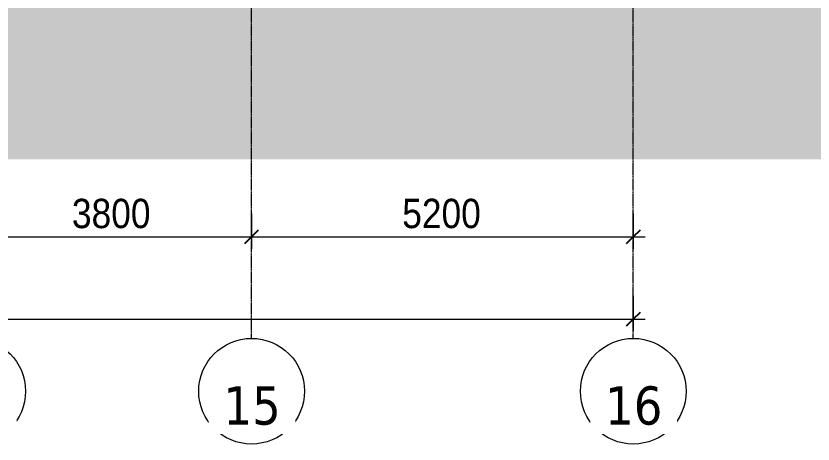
# Model space of a CAD drawing. Header units: millimetres. Extents: x 25061 to 259291, y -8723 to 35400.
# Drawn here: x 118842 to 129702, y -8723 to -2892 of the extents above; entities that cross this region are included whole.
import ezdxf

# ---------------------------------------------------------------- set-up
doc = ezdxf.new("R2010")
doc.units = ezdxf.units.MM
doc.linetypes.add('Grid Line', pattern=[22.225, 12.7, -3.175, 3.175, -3.175])
for name, color, linetype, lineweight in [('A-ANNO-DIMS', 211, 'Continuous', 9), ('A-ANNO-DIMS-160', 211, 'Continuous', 9), ('A-DETL-GENF-1', 9, 'Continuous', 9), ('S-GRID-1', 1, 'Grid Line', 9), ('S-GRID-IDEN', 1, 'Continuous', 9)]:
    doc.layers.add(name, color=color, linetype=linetype, lineweight=lineweight)
doc.styles.add('Tahoma_B_1', font='tahomabd.ttf', dxfattribs={"height": 520})
doc.styles.add('UTM Avo', font='', dxfattribs={"width": 0.9, "height": 400})
doc.styles.get('UTM Avo').set_extended_font_data('UTM Avo')
doc.dimstyles.new('1_Dim_chi_tiet_2_5', dxfattribs={"dimscale": 304.8, "dimtxt": 399.720379, "dimasz": 0.629921, "dimexe": 0.524934, "dimexo": 0.0625, "dimgap": 0.052493, "dimtad": 1, "dimdec": 0, "dimrnd": 5, "dimzin": 0, "dimdsep": 46, "dimtxsty": 'UTM Avo', "dimblk1": 'OBLIQUE', "dimblk2": 'OBLIQUE', "dimsah": 1, "dimcen": 0.09, "dimdle": 0.524934, "dimazin": 0, "dimtfac": 1, "dimtdec": 4, "dimtix": 1, "dimtmove": 0, "dimatfit": 3, "dimfxl": 1.049869, "dimfxlon": 1, "dimtvp": 1, "dimtolj": 1, "dimtzin": 0, "dimarcsym": 2})

# ---------------------------------------------------------------- blocks, each defined once
blk = doc.blocks.new('Grid - M_Grid Head - Circle-353313-TKCS_MẶT CẮT 1')
at = {"layer": 'S-GRID-IDEN'}
blk.add_circle((33652.564287, -8003.082963), 720, dxfattribs=at)
blk = doc.blocks.new('DIMBLOCK38-TKCS_MẶT CẮT 1')
at = {"layer": 'A-ANNO-DIMS-160'}
for p, q in [((118253, -5582), (118253, -6062)), ((118253, -5902), (118253, -5582)), ((122053, -5582), (122053, -6062)), ((122053, -5902), (122053, -5582)), ((118253, -5902), (122053, -5902))]:
    blk.add_line(p, q, dxfattribs=at)
at = {"layer": 'A-ANNO-DIMS-160', "lineweight": 25}
for p, q in [((118253, -5902), (118349, -5806)), ((122053, -5902), (122149, -5806)), ((118253, -5902), (118157, -5998)), ((122053, -5902), (121957, -5998))]:
    blk.add_line(p, q, dxfattribs=at)
at = {"layer": 'A-ANNO-DIMS-160', "color": 0, "insert": (119605, -5382), "char_height": 400, "width": 1314.64, "attachment_point": 1, "line_spacing_factor": 1.110334, "style": 'UTM Avo'}
blk.add_mtext('3800', dxfattribs=at)
blk = doc.blocks.new('_Oblique')
at = {"color": 0, "linetype": 'ByBlock', "lineweight": -2}
blk.add_line((-0.5, -0.5), (0.5, 0.5), dxfattribs=at)
blk = doc.blocks.new('DIMBLOCK39-TKCS_MẶT CẮT 1')
at = {"layer": 'A-ANNO-DIMS-160'}
for p, q in [((122053, -5582), (122053, -6062)), ((122053, -5902), (122053, -5582)), ((127253, -5582), (127253, -6062)), ((127253, -5902), (127253, -5582)), ((122053, -5902), (127413, -5902))]:
    blk.add_line(p, q, dxfattribs=at)
at = {"layer": 'A-ANNO-DIMS-160', "lineweight": 25}
for p, q in [((122053, -5902), (122149, -5806)), ((127253, -5902), (127349, -5806)), ((122053, -5902), (121957, -5998)), ((127253, -5902), (127157, -5998))]:
    blk.add_line(p, q, dxfattribs=at)
at = {"layer": 'A-ANNO-DIMS-160', "color": 0, "insert": (124105, -5382), "char_height": 400, "width": 1314.64, "attachment_point": 1, "line_spacing_factor": 1.110334, "style": 'UTM Avo'}
blk.add_mtext('5200', dxfattribs=at)
blk = doc.blocks.new('DIMBLOCK40-TKCS_MẶT CẮT 1')
at = {"layer": 'A-ANNO-DIMS-160'}
for p, q in [((33653, -6702), (33653, -7182)), ((33653, -7022), (33653, -6702)), ((127253, -6702), (127253, -7182)), ((127253, -7022), (127253, -6702)), ((33493, -7022), (127413, -7022))]:
    blk.add_line(p, q, dxfattribs=at)
at = {"layer": 'A-ANNO-DIMS-160', "lineweight": 25}
for p, q in [((33653, -7022), (33749, -6926)), ((127253, -7022), (127349, -6926)), ((33653, -7022), (33557, -7118)), ((127253, -7022), (127157, -7118))]:
    blk.add_line(p, q, dxfattribs=at)
at = {"layer": 'A-ANNO-DIMS-160', "color": 0, "insert": (79768, -6502), "char_height": 400, "width": 1643.29, "attachment_point": 1, "line_spacing_factor": 1.110334, "style": 'UTM Avo'}
blk.add_mtext('93600', dxfattribs=at)

msp = doc.modelspace()

# ---------------------------------------------------------------- hatches: boundary and pattern name
at = {"layer": 'A-DETL-GENF-1'}
h = msp.add_hatch(dxfattribs=at)
h.set_pattern_fill('FP_32', color=256, style=0, pattern_type=2)
h.set_pattern_definition([(0, (81080.3, 14125), (774.192, 774.192), [774.192, -774.192]), (0, (81080.3, 14415.3), (774.192, 774.192), [774.192, -774.192]), (0, (81080.3, 14705.64), (774.192, 774.192), [774.192, -774.192]), (90, (81177.1, 14802.4), (-774.192, 774.192), [774.192, -774.192]), (90, (81467.4, 14802.4), (-774.192, 774.192), [774.192, -774.192]), (90, (81757.7, 14802.4), (-774.192, 774.192), [774.192, -774.192])])
h.paths.add_polyline_path([(29155.7, -4846.7), (131539.2, -4846.7), (131539.2, -172.5), (129801.5, -74.5), (127252.6, -74.5), (127252.6, -2750), (126852.6, -2750), (126852.6, -2350), (122802.7, -2350), (122802.7, -2750), (122402.7, -2750), (122402.7, -2350), (118552.2, -2350), (118552.2, -2750), (118152.4, -2750), (118152.4, -2350), (115052.8, -2350), (115052.8, -2750), (114652.8, -2750), (114652.8, -2350), (111633.9, -2350), (111633.9, -2750), (111215.1, -2750), (111215.1, -2350), (107235.6, -2350), (107235.6, -3550), (107285.6, -3550), (107285.6, -3600), (105055, -3600), (105055, -3550), (105105, -3550), (105105, -2050), (105952.6, -2050), (105952.6, 200), (54952.6, 200), (54952.6, -2050), (55792.6, -2050), (55792.6, -3550), (55842.6, -3550), (55842.6, -3600), (53619.6, -3600), (53619.6, -3550), (53669.6, -3550), (53669.6, -2350), (49690, -2350), (49690, -2750), (49273.2, -2750), (49273.2, -2350), (46252.6, -2350), (46252.6, -2750), (45852.6, -2750), (45852.6, -2350), (42752.6, -2350), (42752.6, -2750), (42352.6, -2750), (42352.6, -2350), (38502.7, -2350), (38502.7, -2750), (38102.7, -2750), (38102.7, -2350), (34052.6, -2350), (34052.6, -2750), (33652.6, -2750), (33652.6, 0), (31103.5, 0), (29155.7, -121.7), (29155.7, -4610)])

# ---------------------------------------------------------------- linework, layer by layer
at = {"layer": 'S-GRID-1'}
for p, q in [((122052.6, -3283.1), (122052.6, 30285.9)), ((127252.6, -3283.1), (127252.6, 30285.9)), ((122052.6, -7283.1), (122052.6, -3283.1)), ((127252.6, -7283.1), (127252.6, -3283.1))]:
    msp.add_line(p, q, dxfattribs=at)

# ---------------------------------------------------------------- block references
at = {"layer": 'S-GRID-IDEN'}
for p in [(84600, 0), (88400, 0), (93600, 0)]:
    msp.add_blockref('Grid - M_Grid Head - Circle-353313-TKCS_MẶT CẮT 1', p, dxfattribs=at)

# ---------------------------------------------------------------- dimensions: what is measured, and where the dimension line sits
at = {"layer": 'A-ANNO-DIMS'}
for base, p1, p2, override, picture, middle in [((122052.6, -5901.8), (118252.6, -5581.8), (122052.6, -5581.8), {"dimpost": '<>', "dimfxl": 3800}, 'DIMBLOCK38-TKCS_MẶT CẮT 1', (120152.6, -5678.8)), ((127252.6, -5901.8), (122052.6, -5581.8), (127252.6, -5581.8), {"dimpost": '<>', "dimfxl": 5200}, 'DIMBLOCK39-TKCS_MẶT CẮT 1', (124652.6, -5678.8)), ((127252.6, -7021.8), (33652.6, -6701.8), (127252.6, -6701.8), {"dimpost": '<>', "dimfxl": 93600}, 'DIMBLOCK40-TKCS_MẶT CẮT 1', (80452.6, -6798.8))]:
    dim = msp.add_linear_dim(base=base, p1=p1, p2=p2, dimstyle='1_Dim_chi_tiet_2_5', override=override, dxfattribs=at)
    dim.commit()
    dim.dimension.update_dxf_attribs({"geometry": picture, "text_midpoint": middle})

# ---------------------------------------------------------------- next in the draw order: texts
at = {"layer": 'S-GRID-IDEN', "char_height": 520, "width": 921.6, "attachment_point": 5, "line_spacing_factor": 0.996129, "style": 'Tahoma_B_1', "bg_fill": 3, "box_fill_scale": 1.25, "bg_fill_color": 256, "bg_fill_true_color": 13158600, "bg_fill_transparency": 0}
for s, insert in [('\\pt2031.9988,4063.9976,6096.0016,8128.0004,10159.9992,12191.998,14224.002,16256.0008,18287.9996,20319.9984,22352.0024,24384.0012,26416,28447.9988,30479.9976,32512.0016,34544.0004,36575.9992,38607.998,40640.002,42672.0008,44703.9996,46735.9984,48768.0024,50800.0012,52832,54863.9988,56895.9976,58928.0016,60960.0004,62991.9992,65023.998;14', (118259.3, -8202.8)), ('\\pt2031.9988,4063.9976,6096.0016,8128.0004,10159.9992,12191.998,14224.002,16256.0008,18287.9996,20319.9984,22352.0024,24384.0012,26416,28447.9988,30479.9976,32512.0016,34544.0004,36575.9992,38607.998,40640.002,42672.0008,44703.9996,46735.9984,48768.0024,50800.0012,52832,54863.9988,56895.9976,58928.0016,60960.0004,62991.9992,65023.998;15', (122059.3, -8202.8)), ('\\pt2031.9988,4063.9976,6096.0016,8128.0004,10159.9992,12191.998,14224.002,16256.0008,18287.9996,20319.9984,22352.0024,24384.0012,26416,28447.9988,30479.9976,32512.0016,34544.0004,36575.9992,38607.998,40640.002,42672.0008,44703.9996,46735.9984,48768.0024,50800.0012,52832,54863.9988,56895.9976,58928.0016,60960.0004,62991.9992,65023.998;16', (127259.3, -8202.8))]:
    msp.add_mtext(s, dxfattribs=dict(at, insert=insert))

doc.saveas('drawing.dxf')
